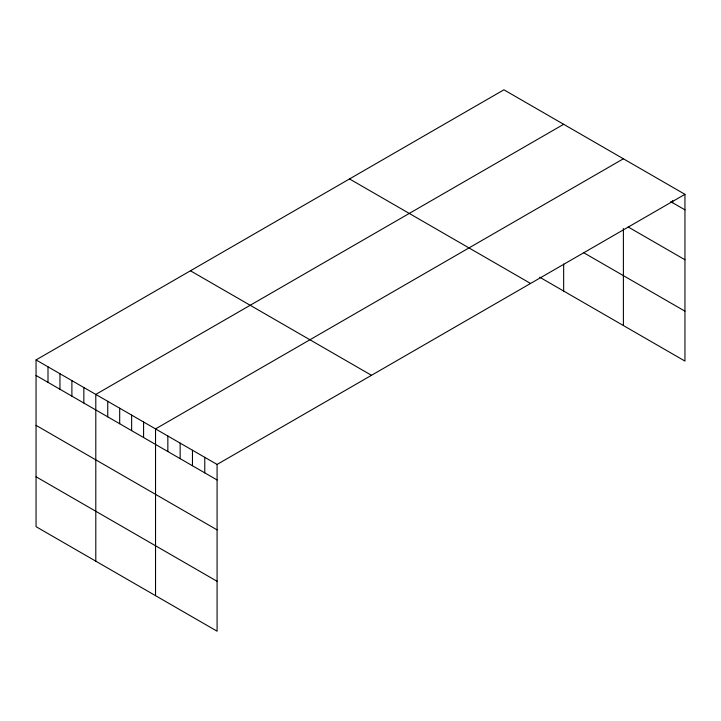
<?xml version="1.0" encoding="UTF-8"?>
<svg xmlns="http://www.w3.org/2000/svg" width="721" height="721" viewBox="0 0 721 721"><rect width="100%" height="100%" fill="white"/><g stroke="black" fill="none" stroke-linecap="round" stroke-linejoin="round"><path stroke-width="1.08" d="M684.95 194.328L217.084 464.441L217.084 631.199L36.05 526.672L36.05 359.923L503.916 89.801L684.95 194.328L684.95 361.077L539.759 277.252M563.66 124.291L95.794 394.414L95.794 561.172M623.395 158.782L155.538 428.905L155.538 595.663M670.746 201.655L684.95 209.856M628.135 226.953L684.95 259.758M583.875 252.819L684.95 311.175M349.523 178.943L530.557 283.461M190.443 270.781L371.477 375.299M36.05 359.923L217.084 464.441M36.05 375.452L217.084 479.97M36.05 425.354L217.084 529.881M36.05 476.77L217.084 581.297M672.639 200.528L672.639 202.745M623.395 228.503L623.395 325.541M563.66 264.021L563.66 291.05M204.773 457.33L204.773 472.868M192.462 450.228L192.462 465.757M180.151 443.118L180.151 458.655M167.849 436.016L167.849 451.544M143.587 422.01L143.587 437.539M131.637 415.107L131.637 430.635M119.686 408.212L119.686 423.741M107.744 401.309L107.744 416.846M83.843 387.519L83.843 403.048M71.893 380.616L71.893 396.144M59.951 373.721L59.951 389.25M48.001 366.818L48.001 382.355"/></g></svg>
